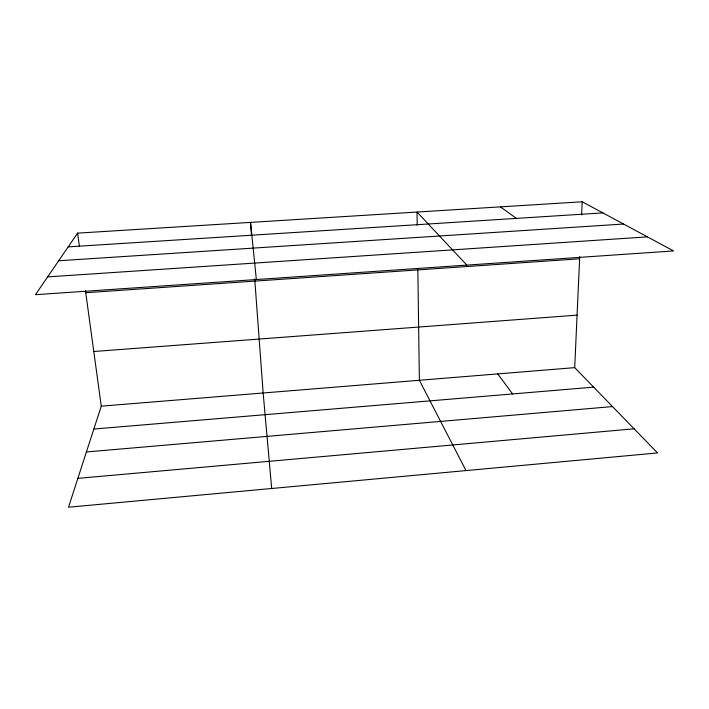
<?xml version="1.0" encoding="UTF-8"?>
<svg xmlns="http://www.w3.org/2000/svg" width="709" height="709" viewBox="0 0 709 709"><rect width="100%" height="100%" fill="white"/><g stroke="black" fill="none" stroke-linecap="round" stroke-linejoin="round"><path stroke-width="1.06" d="M85.443 290.566L101.263 406.16L68.498 507.219L657.544 452.936L574.707 367.643L579.723 256.587M581.61 214.942L582.204 201.781L77.591 233.137L35.45 294.687L673.55 250.933L582.204 201.781M77.848 478.362L634.121 428.812M86.409 451.961L612.523 406.576M93.845 429.034L593.655 387.149M101.263 406.16L574.707 367.643M93.783 351.504L577.082 315.133M85.745 292.728L579.625 258.785M47.627 276.891L647.432 236.877M58.67 260.761L623.557 224.035M68.179 246.883L602.845 212.895M500.403 206.868L516.427 218.39M466.832 265.104L417.034 212.044L417.211 225.143M497.736 373.909L512.598 393.947M466.008 470.581L419.373 380.281L417.84 269.907M77.591 233.137L79.373 246.138M256.348 279.541L250.534 222.387L251.5 235.441M271.689 488.492L263.154 392.99L254.717 278.929"/></g></svg>
